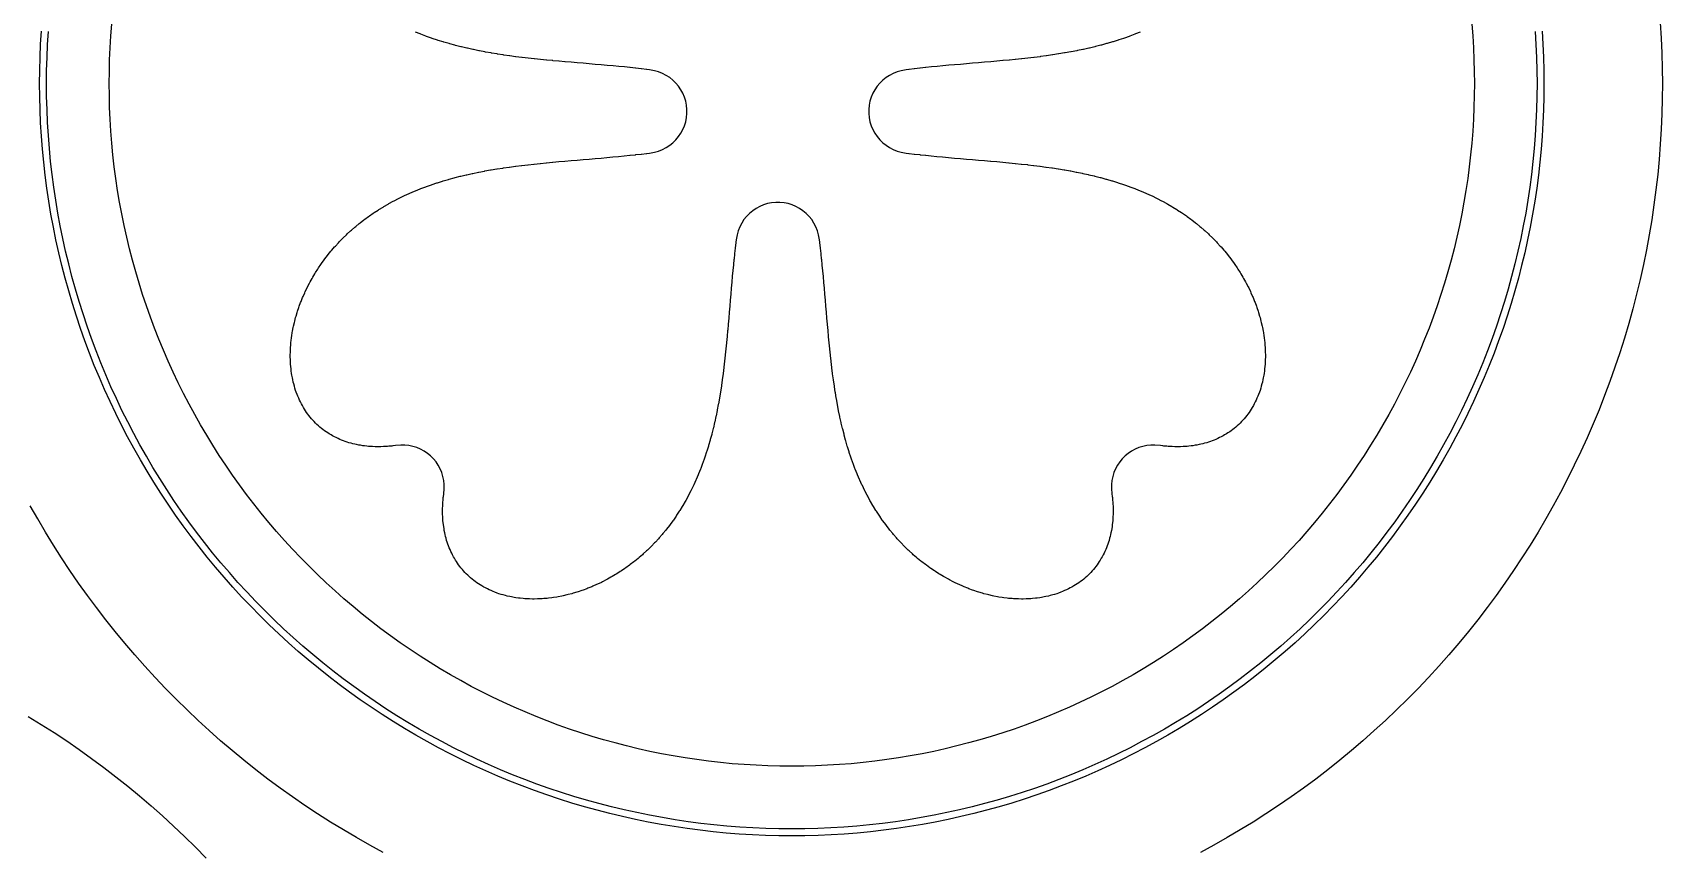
# Model space of a CAD drawing. Header units: metres. Extents: x 10 to 1210, y 10 to 2773.
# Drawn here: x 976 to 1210, y 1846.6 to 1964.3 of the extents above; entities that cross this region are included whole.
import ezdxf

# ---------------------------------------------------------------- set-up
doc = ezdxf.new("R2010")
doc.units = ezdxf.units.M
for name, color, linetype in [('ACIKLIK', 5, 'Continuous'), ('CAM_SABLON', 4, 'Continuous'), ('DIS_KENAR_V91_Z3', 1, 'Continuous'), ('LAMBA_T4_Z4', 3, 'Continuous')]:
    doc.layers.add(name, color=color, linetype=linetype)

msp = doc.modelspace()

# ---------------------------------------------------------------- linework, layer by layer
at = {"layer": 'ACIKLIK'}
msp.add_lwpolyline([(1182.63, 1965.54), (1182.76, 1963.84), (1182.86, 1962.13), (1182.94, 1960.42), (1182.98, 1958.71), (1183, 1957), (1183, 1957), (1182.98, 1955.29), (1182.94, 1953.58), (1182.86, 1951.87), (1182.76, 1950.16), (1182.63, 1948.46), (1182.46, 1946.76), (1182.27, 1945.06), (1182.05, 1943.36), (1181.79, 1941.67), (1181.51, 1939.98), (1181.2, 1938.3), (1180.86, 1936.62), (1180.49, 1934.96), (1180.09, 1933.29), (1179.66, 1931.64), (1179.2, 1929.99), (1178.72, 1928.35), (1178.2, 1926.72), (1177.66, 1925.09), (1177.09, 1923.48), (1176.49, 1921.88), (1175.86, 1920.29), (1175.21, 1918.71), (1174.53, 1917.14), (1173.82, 1915.58), (1173.08, 1914.04), (1172.32, 1912.51), (1171.53, 1910.99), (1170.71, 1909.49), (1169.87, 1908), (1169, 1906.53), (1168.11, 1905.07), (1167.19, 1903.63), (1166.24, 1902.2), (1165.28, 1900.79), (1164.28, 1899.4), (1163.27, 1898.02), (1162.22, 1896.67), (1161.16, 1895.33), (1160.07, 1894.01), (1158.96, 1892.71), (1157.83, 1891.43), (1156.67, 1890.16), (1155.49, 1888.92), (1154.3, 1887.7), (1153.08, 1886.51), (1151.84, 1885.33), (1150.57, 1884.17), (1149.29, 1883.04), (1147.99, 1881.93), (1146.67, 1880.84), (1145.33, 1879.78), (1143.98, 1878.73), (1142.6, 1877.72), (1141.21, 1876.72), (1139.8, 1875.76), (1138.37, 1874.81), (1136.93, 1873.89), (1135.47, 1873), (1134, 1872.13), (1132.51, 1871.29), (1131.01, 1870.47), (1129.49, 1869.68), (1127.96, 1868.92), (1126.42, 1868.18), (1124.86, 1867.47), (1123.29, 1866.79), (1121.71, 1866.14), (1120.12, 1865.51), (1118.52, 1864.91), (1116.91, 1864.34), (1115.28, 1863.8), (1113.65, 1863.28), (1112.01, 1862.8), (1110.36, 1862.34), (1108.71, 1861.91), (1107.04, 1861.51), (1105.38, 1861.14), (1103.7, 1860.8), (1102.02, 1860.49), (1100.33, 1860.21), (1098.64, 1859.95), (1096.94, 1859.73), (1095.24, 1859.54), (1093.54, 1859.37), (1091.84, 1859.24), (1090.13, 1859.14), (1088.42, 1859.06), (1086.71, 1859.02), (1085, 1859), (1083.29, 1859.02), (1081.58, 1859.06), (1079.87, 1859.14), (1078.16, 1859.24), (1076.46, 1859.37), (1074.76, 1859.54), (1073.06, 1859.73), (1071.36, 1859.95), (1069.67, 1860.21), (1067.98, 1860.49), (1066.3, 1860.8), (1064.62, 1861.14), (1062.96, 1861.51), (1061.29, 1861.91), (1059.64, 1862.34), (1057.99, 1862.8), (1056.35, 1863.28), (1054.72, 1863.8), (1053.09, 1864.34), (1051.48, 1864.91), (1049.88, 1865.51), (1048.29, 1866.14), (1046.71, 1866.79), (1045.14, 1867.47), (1043.58, 1868.18), (1042.04, 1868.92), (1040.51, 1869.68), (1038.99, 1870.47), (1037.49, 1871.29), (1036, 1872.13), (1034.53, 1873), (1033.07, 1873.89), (1031.63, 1874.81), (1030.2, 1875.76), (1028.79, 1876.72), (1027.4, 1877.72), (1026.02, 1878.73), (1024.67, 1879.78), (1023.33, 1880.84), (1022.01, 1881.93), (1020.71, 1883.04), (1019.43, 1884.17), (1018.16, 1885.33), (1016.92, 1886.51), (1015.7, 1887.7), (1014.51, 1888.92), (1013.33, 1890.16), (1012.17, 1891.43), (1011.04, 1892.71), (1009.93, 1894.01), (1008.84, 1895.33), (1007.78, 1896.67), (1006.73, 1898.02), (1005.72, 1899.4), (1004.72, 1900.79), (1003.76, 1902.2), (1002.81, 1903.63), (1001.89, 1905.07), (1001, 1906.53), (1000.13, 1908), (999.29, 1909.49), (998.47, 1910.99), (997.68, 1912.51), (996.92, 1914.04), (996.18, 1915.58), (995.47, 1917.14), (994.79, 1918.71), (994.14, 1920.29), (993.51, 1921.88), (992.91, 1923.48), (992.34, 1925.09), (991.8, 1926.72), (991.28, 1928.35), (990.8, 1929.99), (990.34, 1931.64), (989.91, 1933.29), (989.51, 1934.96), (989.14, 1936.62), (988.8, 1938.3), (988.49, 1939.98), (988.21, 1941.67), (987.95, 1943.36), (987.73, 1945.06), (987.54, 1946.76), (987.37, 1948.46), (987.24, 1950.16), (987.14, 1951.87), (987.06, 1953.58), (987.02, 1955.29), (987, 1957), (987.02, 1958.71), (987.06, 1960.42), (987.14, 1962.13), (987.24, 1963.84), (987.37, 1965.54)], dxfattribs=at)
at = {"layer": 'CAM_SABLON'}
msp.add_lwpolyline([(1191.74, 1964.46), (1191.85, 1962.6), (1191.93, 1960.73), (1191.98, 1958.87), (1192, 1957), (1192, 1957), (1191.98, 1955.13), (1191.93, 1953.27), (1191.85, 1951.4), (1191.74, 1949.54), (1191.59, 1947.67), (1191.41, 1945.82), (1191.2, 1943.96), (1190.96, 1942.11), (1190.68, 1940.26), (1190.37, 1938.42), (1190.03, 1936.58), (1189.66, 1934.75), (1189.26, 1932.93), (1188.82, 1931.11), (1188.35, 1929.31), (1187.85, 1927.51), (1187.32, 1925.72), (1186.76, 1923.94), (1186.17, 1922.16), (1185.55, 1920.4), (1184.89, 1918.65), (1184.21, 1916.92), (1183.49, 1915.19), (1182.75, 1913.48), (1181.97, 1911.78), (1181.17, 1910.09), (1180.34, 1908.42), (1179.47, 1906.77), (1178.58, 1905.13), (1177.66, 1903.5), (1176.72, 1901.89), (1175.74, 1900.3), (1174.74, 1898.72), (1173.71, 1897.17), (1172.65, 1895.63), (1171.56, 1894.11), (1170.45, 1892.61), (1169.32, 1891.12), (1168.15, 1889.66), (1166.97, 1888.22), (1165.75, 1886.8), (1164.52, 1885.4), (1163.25, 1884.03), (1161.97, 1882.67), (1160.66, 1881.34), (1159.33, 1880.03), (1157.97, 1878.75), (1156.6, 1877.48), (1155.2, 1876.25), (1153.78, 1875.03), (1152.34, 1873.85), (1150.88, 1872.68), (1149.39, 1871.55), (1147.89, 1870.44), (1146.37, 1869.35), (1144.83, 1868.29), (1143.28, 1867.26), (1141.7, 1866.26), (1140.11, 1865.28), (1138.5, 1864.34), (1136.87, 1863.42), (1135.23, 1862.53), (1133.58, 1861.66), (1131.91, 1860.83), (1130.22, 1860.03), (1128.52, 1859.25), (1126.81, 1858.51), (1125.08, 1857.79), (1123.35, 1857.11), (1121.6, 1856.45), (1119.84, 1855.83), (1118.06, 1855.24), (1116.28, 1854.68), (1114.49, 1854.15), (1112.69, 1853.65), (1110.89, 1853.18), (1109.07, 1852.74), (1107.25, 1852.34), (1105.42, 1851.97), (1103.58, 1851.63), (1101.74, 1851.32), (1099.89, 1851.04), (1098.04, 1850.8), (1096.18, 1850.59), (1094.33, 1850.41), (1092.46, 1850.26), (1090.6, 1850.15), (1088.73, 1850.07), (1086.87, 1850.02), (1085, 1850), (1083.13, 1850.02), (1081.27, 1850.07), (1079.4, 1850.15), (1077.54, 1850.26), (1075.67, 1850.41), (1073.82, 1850.59), (1071.96, 1850.8), (1070.11, 1851.04), (1068.26, 1851.32), (1066.42, 1851.63), (1064.58, 1851.97), (1062.75, 1852.34), (1060.93, 1852.74), (1059.11, 1853.18), (1057.31, 1853.65), (1055.51, 1854.15), (1053.72, 1854.68), (1051.94, 1855.24), (1050.16, 1855.83), (1048.4, 1856.45), (1046.65, 1857.11), (1044.92, 1857.79), (1043.19, 1858.51), (1041.48, 1859.25), (1039.78, 1860.03), (1038.09, 1860.83), (1036.42, 1861.66), (1034.77, 1862.53), (1033.13, 1863.42), (1031.5, 1864.34), (1029.89, 1865.28), (1028.3, 1866.26), (1026.72, 1867.26), (1025.17, 1868.29), (1023.63, 1869.35), (1022.11, 1870.44), (1020.61, 1871.55), (1019.12, 1872.68), (1017.66, 1873.85), (1016.22, 1875.03), (1014.8, 1876.25), (1013.4, 1877.48), (1012.03, 1878.75), (1010.67, 1880.03), (1009.34, 1881.34), (1008.03, 1882.67), (1006.75, 1884.03), (1005.48, 1885.4), (1004.25, 1886.8), (1003.03, 1888.22), (1001.85, 1889.66), (1000.68, 1891.12), (999.55, 1892.61), (998.44, 1894.11), (997.35, 1895.63), (996.29, 1897.17), (995.26, 1898.72), (994.26, 1900.3), (993.28, 1901.89), (992.34, 1903.5), (991.42, 1905.13), (990.53, 1906.77), (989.66, 1908.42), (988.83, 1910.09), (988.03, 1911.78), (987.25, 1913.48), (986.51, 1915.19), (985.79, 1916.92), (985.11, 1918.65), (984.45, 1920.4), (983.83, 1922.16), (983.24, 1923.94), (982.68, 1925.72), (982.15, 1927.51), (981.65, 1929.31), (981.18, 1931.11), (980.74, 1932.93), (980.34, 1934.75), (979.97, 1936.58), (979.63, 1938.42), (979.32, 1940.26), (979.04, 1942.11), (978.8, 1943.96), (978.59, 1945.82), (978.41, 1947.67), (978.26, 1949.54), (978.15, 1951.4), (978.07, 1953.27), (978.02, 1955.13), (978, 1957), (978.02, 1958.87), (978.07, 1960.73), (978.15, 1962.6), (978.26, 1964.46)], dxfattribs=at)
at = {"layer": 'DIS_KENAR_V91_Z3'}
for points in [[(1209.7, 1965.72), (1209.83, 1963.54), (1209.92, 1961.36), (1209.98, 1959.18), (1210, 1957), (1210, 1957), (1209.98, 1954.82), (1209.92, 1952.64), (1209.83, 1950.46), (1209.7, 1948.28), (1209.52, 1946.11), (1209.32, 1943.93), (1209.07, 1941.77), (1208.78, 1939.6), (1208.46, 1937.45), (1208.1, 1935.29), (1207.7, 1933.15), (1207.27, 1931.01), (1206.8, 1928.88), (1206.29, 1926.76), (1205.74, 1924.65), (1205.16, 1922.55), (1204.54, 1920.45), (1203.88, 1918.37), (1203.19, 1916.3), (1202.46, 1914.25), (1201.7, 1912.2), (1200.9, 1910.17), (1200.06, 1908.16), (1199.19, 1906.16), (1198.29, 1904.17), (1197.35, 1902.2), (1196.38, 1900.25), (1195.37, 1898.32), (1194.33, 1896.4), (1193.25, 1894.5), (1192.15, 1892.62), (1191.01, 1890.76), (1189.83, 1888.92), (1188.63, 1887.1), (1187.39, 1885.3), (1186.13, 1883.53), (1184.83, 1881.77), (1183.5, 1880.04), (1182.14, 1878.33), (1180.76, 1876.65), (1179.34, 1874.99), (1177.89, 1873.36), (1176.42, 1871.75), (1174.92, 1870.17), (1173.39, 1868.61), (1171.83, 1867.08), (1170.25, 1865.58), (1168.64, 1864.11), (1167.01, 1862.66), (1165.35, 1861.24), (1163.67, 1859.86), (1161.96, 1858.5), (1160.23, 1857.17), (1158.47, 1855.87), (1156.7, 1854.61), (1154.9, 1853.37), (1153.08, 1852.17), (1151.24, 1850.99), (1149.38, 1849.85), (1147.5, 1848.75), (1145.6, 1847.67), (1143.68, 1846.63)], [(1135.04, 1964.39), (1134.37, 1964.12), (1134.25, 1964.07), (1133.56, 1963.81), (1133.45, 1963.77), (1132.75, 1963.52), (1132.64, 1963.48), (1131.97, 1963.26), (1131.87, 1963.23), (1131.14, 1963), (1131.03, 1962.97), (1130.3, 1962.76), (1130.2, 1962.73), (1129.45, 1962.52), (1129.35, 1962.5), (1128.6, 1962.31), (1128.5, 1962.28), (1127.74, 1962.1), (1127.65, 1962.08), (1126.87, 1961.91), (1126.79, 1961.89), (1126, 1961.73), (1125.92, 1961.71), (1125.12, 1961.56), (1125.05, 1961.55), (1124.24, 1961.4), (1124.17, 1961.39), (1123.36, 1961.26), (1123.29, 1961.25), (1122.47, 1961.12), (1122.41, 1961.11), (1121.58, 1960.99), (1121.53, 1960.98), (1120.69, 1960.87), (1120.64, 1960.86), (1119.8, 1960.76), (1119.76, 1960.75), (1118.91, 1960.65), (1118.87, 1960.65), (1118.02, 1960.55), (1117.98, 1960.55), (1117.13, 1960.46), (1117.09, 1960.46), (1116.24, 1960.37), (1116.21, 1960.37), (1115.35, 1960.29), (1115.32, 1960.29), (1114.46, 1960.21), (1114.44, 1960.21), (1113.57, 1960.13), (1113.56, 1960.13), (1112.69, 1960.05), (1112.68, 1960.05), (1111.82, 1959.98), (1110.94, 1959.91), (1110.08, 1959.83), (1109.23, 1959.76), (1108.38, 1959.69), (1107.54, 1959.62), (1106.7, 1959.54), (1105.87, 1959.46), (1105.05, 1959.38), (1104.23, 1959.3), (1104.19, 1959.29), (1103.43, 1959.21), (1103.38, 1959.2), (1102.64, 1959.12), (1102.58, 1959.11), (1101.85, 1959.02), (1101.79, 1959.02), (1101.43, 1958.97), (1100.69, 1958.84), (1100.12, 1958.68), (1099.56, 1958.46), (1099.03, 1958.18), (1098.53, 1957.86), (1098.07, 1957.49), (1097.64, 1957.07), (1097.26, 1956.61), (1096.92, 1956.12), (1096.64, 1955.6), (1096.41, 1955.05), (1096.23, 1954.48), (1096.11, 1953.89), (1096.05, 1953.3), (1096.05, 1952.7), (1096.11, 1952.11), (1096.23, 1951.52), (1096.41, 1950.95), (1096.64, 1950.4), (1096.92, 1949.88), (1097.26, 1949.39), (1097.64, 1948.93), (1098.07, 1948.51), (1098.53, 1948.14), (1099.03, 1947.82), (1099.56, 1947.54), (1100.12, 1947.32), (1100.69, 1947.16), (1101.43, 1947.03), (1101.79, 1946.98), (1101.85, 1946.98), (1102.58, 1946.89), (1102.64, 1946.88), (1103.38, 1946.8), (1103.43, 1946.79), (1104.19, 1946.71), (1104.23, 1946.7), (1105, 1946.62), (1105.83, 1946.54), (1106.66, 1946.46), (1107.5, 1946.39), (1108.35, 1946.31), (1109.21, 1946.24), (1110.07, 1946.17), (1110.94, 1946.09), (1111.81, 1946.02), (1112.68, 1945.95), (1112.68, 1945.95), (1113.55, 1945.87), (1113.56, 1945.87), (1114.42, 1945.8), (1114.44, 1945.79), (1115.3, 1945.72), (1115.32, 1945.71), (1116.18, 1945.63), (1116.21, 1945.63), (1117.06, 1945.55), (1117.1, 1945.54), (1117.95, 1945.45), (1117.98, 1945.45), (1118.83, 1945.36), (1118.87, 1945.35), (1119.71, 1945.25), (1119.76, 1945.25), (1120.6, 1945.14), (1120.65, 1945.14), (1121.48, 1945.02), (1121.53, 1945.02), (1122.36, 1944.9), (1122.42, 1944.89), (1123.23, 1944.76), (1123.3, 1944.75), (1124.11, 1944.62), (1124.18, 1944.61), (1124.98, 1944.47), (1125.05, 1944.45), (1125.85, 1944.3), (1125.93, 1944.29), (1126.71, 1944.13), (1126.79, 1944.11), (1127.57, 1943.94), (1127.66, 1943.92), (1128.42, 1943.74), (1128.51, 1943.72), (1129.27, 1943.53), (1129.36, 1943.5), (1130.11, 1943.3), (1130.21, 1943.27), (1130.94, 1943.06), (1131.05, 1943.03), (1131.77, 1942.8), (1131.88, 1942.77), (1132.63, 1942.52), (1132.75, 1942.48), (1133.45, 1942.23), (1133.56, 1942.19), (1134.25, 1941.93), (1134.37, 1941.88), (1135.04, 1941.61), (1135.16, 1941.56), (1135.82, 1941.28), (1135.95, 1941.22), (1136.59, 1940.93), (1136.72, 1940.87), (1137.35, 1940.56), (1137.48, 1940.49), (1138.1, 1940.17), (1138.23, 1940.1), (1138.84, 1939.77), (1138.97, 1939.7), (1139.56, 1939.36), (1139.69, 1939.28), (1140.27, 1938.92), (1140.4, 1938.84), (1140.97, 1938.47), (1141.1, 1938.38), (1141.65, 1938), (1141.78, 1937.91), (1142.31, 1937.52), (1142.45, 1937.42), (1142.97, 1937.01), (1143.1, 1936.91), (1143.6, 1936.5), (1143.73, 1936.39), (1144.22, 1935.96), (1144.35, 1935.85), (1144.82, 1935.41), (1144.94, 1935.3), (1145.4, 1934.85), (1145.53, 1934.73), (1145.97, 1934.27), (1146.09, 1934.15), (1146.52, 1933.68), (1146.63, 1933.55), (1147.04, 1933.07), (1147.16, 1932.94), (1147.55, 1932.46), (1147.66, 1932.32), (1148.04, 1931.82), (1148.14, 1931.68), (1148.51, 1931.18), (1148.61, 1931.04), (1148.95, 1930.53), (1149.05, 1930.38), (1149.38, 1929.87), (1149.47, 1929.71), (1149.78, 1929.2), (1149.87, 1929.04), (1150.16, 1928.52), (1150.25, 1928.36), (1150.52, 1927.83), (1150.6, 1927.66), (1150.85, 1927.13), (1150.93, 1926.97), (1151.17, 1926.44), (1151.24, 1926.27), (1151.45, 1925.73), (1151.52, 1925.56), (1151.72, 1925.03), (1151.78, 1924.85), (1151.96, 1924.32), (1152.02, 1924.13), (1152.17, 1923.61), (1152.23, 1923.42), (1152.36, 1922.9), (1152.41, 1922.71), (1152.53, 1922.19), (1152.57, 1921.99), (1152.67, 1921.48), (1152.71, 1921.28), (1152.79, 1920.78), (1152.82, 1920.57), (1152.88, 1920.08), (1152.9, 1919.87), (1152.94, 1919.38), (1152.96, 1919.17), (1152.98, 1918.69), (1152.99, 1918.47), (1153, 1918.01), (1153, 1917.79), (1152.99, 1917.34), (1152.98, 1917.11), (1152.95, 1916.68), (1152.93, 1916.44), (1152.89, 1916.02), (1152.86, 1915.78), (1152.81, 1915.38), (1152.77, 1915.14), (1152.7, 1914.75), (1152.65, 1914.51), (1152.57, 1914.14), (1152.5, 1913.89), (1152.41, 1913.54), (1152.33, 1913.28), (1152.23, 1912.95), (1152.14, 1912.69), (1152.02, 1912.38), (1151.92, 1912.12), (1151.79, 1911.83), (1151.67, 1911.57), (1151.54, 1911.29), (1151.41, 1911.03), (1151.27, 1910.77), (1151.12, 1910.52), (1150.97, 1910.27), (1150.81, 1910.02), (1150.65, 1909.79), (1150.48, 1909.55), (1150.32, 1909.33), (1150.13, 1909.09), (1149.96, 1908.89), (1149.75, 1908.66), (1149.58, 1908.47), (1149.36, 1908.25), (1149.18, 1908.08), (1148.95, 1907.87), (1148.76, 1907.7), (1148.52, 1907.5), (1148.33, 1907.35), (1148.08, 1907.16), (1147.87, 1907.02), (1147.62, 1906.85), (1147.4, 1906.71), (1147.15, 1906.56), (1146.92, 1906.43), (1146.66, 1906.29), (1146.42, 1906.17), (1146.15, 1906.04), (1145.9, 1905.93), (1145.64, 1905.82), (1145.37, 1905.72), (1145.11, 1905.63), (1144.83, 1905.53), (1144.58, 1905.45), (1144.28, 1905.37), (1144.03, 1905.3), (1143.72, 1905.23), (1143.48, 1905.17), (1143.16, 1905.11), (1142.91, 1905.07), (1142.58, 1905.02), (1142.34, 1904.99), (1142, 1904.95), (1141.77, 1904.92), (1141.41, 1904.9), (1141.19, 1904.89), (1140.82, 1904.87), (1140.61, 1904.87), (1140.22, 1904.86), (1140.02, 1904.87), (1139.63, 1904.88), (1139.43, 1904.89), (1139.03, 1904.91), (1138.85, 1904.93), (1138.44, 1904.97), (1138.26, 1904.99), (1137.94, 1905.03), (1137.13, 1905.1), (1136.55, 1905.1), (1135.97, 1905.04), (1135.4, 1904.92), (1134.85, 1904.75), (1134.31, 1904.52), (1133.79, 1904.25), (1133.31, 1903.92), (1132.86, 1903.55), (1132.45, 1903.14), (1132.08, 1902.69), (1131.75, 1902.21), (1131.48, 1901.69), (1131.25, 1901.15), (1131.08, 1900.6), (1130.96, 1900.03), (1130.9, 1899.45), (1130.9, 1898.86), (1130.97, 1898.11), (1131.01, 1897.74), (1131.03, 1897.56), (1131.07, 1897.15), (1131.09, 1896.97), (1131.11, 1896.57), (1131.12, 1896.37), (1131.13, 1895.98), (1131.14, 1895.78), (1131.13, 1895.39), (1131.13, 1895.18), (1131.11, 1894.81), (1131.1, 1894.59), (1131.08, 1894.23), (1131.05, 1894), (1131.01, 1893.66), (1130.98, 1893.42), (1130.93, 1893.09), (1130.89, 1892.84), (1130.83, 1892.52), (1130.77, 1892.28), (1130.7, 1891.97), (1130.63, 1891.72), (1130.55, 1891.42), (1130.47, 1891.17), (1130.37, 1890.89), (1130.28, 1890.63), (1130.18, 1890.36), (1130.07, 1890.1), (1129.96, 1889.85), (1129.83, 1889.58), (1129.71, 1889.34), (1129.57, 1889.08), (1129.44, 1888.85), (1129.29, 1888.6), (1129.15, 1888.38), (1128.98, 1888.13), (1128.84, 1887.92), (1128.65, 1887.67), (1128.5, 1887.48), (1128.3, 1887.24), (1128.13, 1887.05), (1127.92, 1886.82), (1127.75, 1886.64), (1127.53, 1886.42), (1127.34, 1886.25), (1127.11, 1886.04), (1126.91, 1885.87), (1126.67, 1885.68), (1126.45, 1885.52), (1126.21, 1885.35), (1125.98, 1885.19), (1125.73, 1885.03), (1125.48, 1884.88), (1125.23, 1884.73), (1124.97, 1884.59), (1124.71, 1884.46), (1124.43, 1884.33), (1124.17, 1884.21), (1123.88, 1884.08), (1123.62, 1883.98), (1123.31, 1883.86), (1123.05, 1883.77), (1122.72, 1883.67), (1122.46, 1883.59), (1122.11, 1883.5), (1121.86, 1883.43), (1121.49, 1883.35), (1121.25, 1883.3), (1120.86, 1883.23), (1120.62, 1883.19), (1120.22, 1883.14), (1119.98, 1883.11), (1119.56, 1883.07), (1119.32, 1883.05), (1118.89, 1883.02), (1118.66, 1883.01), (1118.21, 1883), (1117.99, 1883), (1117.53, 1883.01), (1117.31, 1883.02), (1116.83, 1883.04), (1116.62, 1883.06), (1116.13, 1883.1), (1115.92, 1883.12), (1115.43, 1883.18), (1115.22, 1883.21), (1114.72, 1883.29), (1114.52, 1883.33), (1114.01, 1883.43), (1113.81, 1883.47), (1113.29, 1883.59), (1113.1, 1883.64), (1112.58, 1883.77), (1112.39, 1883.83), (1111.87, 1883.98), (1111.68, 1884.04), (1111.15, 1884.22), (1110.97, 1884.28), (1110.44, 1884.48), (1110.27, 1884.55), (1109.73, 1884.76), (1109.56, 1884.83), (1109.03, 1885.07), (1108.87, 1885.15), (1108.34, 1885.4), (1108.17, 1885.48), (1107.64, 1885.75), (1107.48, 1885.84), (1106.96, 1886.13), (1106.8, 1886.22), (1106.29, 1886.53), (1106.13, 1886.62), (1105.62, 1886.95), (1105.47, 1887.05), (1104.96, 1887.39), (1104.82, 1887.49), (1104.32, 1887.86), (1104.18, 1887.96), (1103.68, 1888.34), (1103.54, 1888.45), (1103.06, 1888.84), (1102.93, 1888.96), (1102.45, 1889.37), (1102.32, 1889.48), (1101.85, 1889.91), (1101.73, 1890.03), (1101.27, 1890.47), (1101.15, 1890.6), (1100.7, 1891.06), (1100.59, 1891.18), (1100.15, 1891.65), (1100.04, 1891.78), (1099.61, 1892.27), (1099.5, 1892.4), (1099.09, 1892.9), (1098.99, 1893.03), (1098.58, 1893.55), (1098.48, 1893.69), (1098.09, 1894.22), (1098, 1894.35), (1097.62, 1894.9), (1097.53, 1895.03), (1097.16, 1895.6), (1097.08, 1895.73), (1096.72, 1896.31), (1096.64, 1896.44), (1096.3, 1897.03), (1096.23, 1897.16), (1095.9, 1897.77), (1095.83, 1897.9), (1095.51, 1898.52), (1095.44, 1898.65), (1095.13, 1899.28), (1095.07, 1899.41), (1094.78, 1900.05), (1094.72, 1900.18), (1094.44, 1900.84), (1094.39, 1900.96), (1094.12, 1901.63), (1094.07, 1901.75), (1093.81, 1902.44), (1093.77, 1902.55), (1093.52, 1903.25), (1093.48, 1903.36), (1093.26, 1904.03), (1093.23, 1904.13), (1093, 1904.86), (1092.97, 1904.97), (1092.76, 1905.7), (1092.73, 1905.8), (1092.52, 1906.55), (1092.5, 1906.65), (1092.31, 1907.4), (1092.28, 1907.5), (1092.1, 1908.26), (1092.08, 1908.35), (1091.91, 1909.13), (1091.89, 1909.21), (1091.73, 1910), (1091.71, 1910.08), (1091.56, 1910.88), (1091.55, 1910.95), (1091.4, 1911.76), (1091.39, 1911.83), (1091.26, 1912.64), (1091.25, 1912.71), (1091.12, 1913.53), (1091.11, 1913.59), (1090.99, 1914.42), (1090.98, 1914.47), (1090.87, 1915.31), (1090.86, 1915.36), (1090.76, 1916.2), (1090.75, 1916.24), (1090.65, 1917.09), (1090.65, 1917.13), (1090.55, 1917.98), (1090.55, 1918.02), (1090.46, 1918.87), (1090.46, 1918.91), (1090.37, 1919.76), (1090.37, 1919.79), (1090.29, 1920.65), (1090.29, 1920.68), (1090.21, 1921.54), (1090.21, 1921.56), (1090.13, 1922.43), (1090.13, 1922.44), (1090.05, 1923.31), (1090.05, 1923.32), (1089.98, 1924.18), (1089.91, 1925.06), (1089.83, 1925.92), (1089.76, 1926.77), (1089.69, 1927.62), (1089.62, 1928.46), (1089.54, 1929.3), (1089.46, 1930.13), (1089.38, 1930.95), (1089.3, 1931.77), (1089.29, 1931.81), (1089.21, 1932.57), (1089.2, 1932.62), (1089.12, 1933.36), (1089.11, 1933.42), (1089.02, 1934.15), (1089.02, 1934.21), (1088.97, 1934.57), (1088.84, 1935.31), (1088.68, 1935.88), (1088.46, 1936.44), (1088.18, 1936.97), (1087.86, 1937.47), (1087.49, 1937.93), (1087.07, 1938.36), (1086.61, 1938.74), (1086.12, 1939.08), (1085.6, 1939.36), (1085.05, 1939.59), (1084.48, 1939.77), (1083.89, 1939.89), (1083.3, 1939.95), (1082.7, 1939.95), (1082.11, 1939.89), (1081.52, 1939.77), (1080.95, 1939.59), (1080.4, 1939.36), (1079.88, 1939.08), (1079.39, 1938.74), (1078.93, 1938.36), (1078.51, 1937.93), (1078.14, 1937.47), (1077.82, 1936.97), (1077.54, 1936.44), (1077.32, 1935.88), (1077.16, 1935.31), (1077.03, 1934.57), (1076.98, 1934.21), (1076.98, 1934.15), (1076.89, 1933.42), (1076.88, 1933.36), (1076.8, 1932.62), (1076.79, 1932.57), (1076.71, 1931.81), (1076.7, 1931.77), (1076.62, 1931), (1076.54, 1930.17), (1076.46, 1929.34), (1076.39, 1928.5), (1076.31, 1927.65), (1076.24, 1926.79), (1076.17, 1925.93), (1076.09, 1925.06), (1076.02, 1924.19), (1075.95, 1923.32), (1075.95, 1923.32), (1075.87, 1922.45), (1075.87, 1922.44), (1075.8, 1921.58), (1075.79, 1921.56), (1075.72, 1920.7), (1075.71, 1920.68), (1075.63, 1919.82), (1075.63, 1919.79), (1075.55, 1918.94), (1075.54, 1918.9), (1075.45, 1918.05), (1075.45, 1918.02), (1075.36, 1917.17), (1075.35, 1917.13), (1075.25, 1916.29), (1075.25, 1916.24), (1075.14, 1915.4), (1075.14, 1915.35), (1075.02, 1914.52), (1075.02, 1914.47), (1074.9, 1913.64), (1074.89, 1913.58), (1074.76, 1912.77), (1074.75, 1912.7), (1074.62, 1911.89), (1074.61, 1911.82), (1074.47, 1911.02), (1074.45, 1910.95), (1074.3, 1910.15), (1074.29, 1910.07), (1074.13, 1909.29), (1074.11, 1909.21), (1073.94, 1908.43), (1073.92, 1908.34), (1073.74, 1907.58), (1073.72, 1907.49), (1073.53, 1906.73), (1073.5, 1906.64), (1073.3, 1905.89), (1073.27, 1905.79), (1073.06, 1905.06), (1073.03, 1904.95), (1072.8, 1904.23), (1072.77, 1904.12), (1072.52, 1903.37), (1072.48, 1903.25), (1072.23, 1902.55), (1072.19, 1902.44), (1071.93, 1901.75), (1071.88, 1901.63), (1071.61, 1900.96), (1071.56, 1900.84), (1071.28, 1900.18), (1071.22, 1900.05), (1070.93, 1899.41), (1070.87, 1899.28), (1070.56, 1898.65), (1070.49, 1898.52), (1070.17, 1897.9), (1070.1, 1897.77), (1069.77, 1897.16), (1069.7, 1897.03), (1069.36, 1896.44), (1069.28, 1896.31), (1068.92, 1895.73), (1068.84, 1895.6), (1068.47, 1895.03), (1068.38, 1894.9), (1068, 1894.35), (1067.91, 1894.22), (1067.52, 1893.69), (1067.42, 1893.55), (1067.01, 1893.03), (1066.91, 1892.9), (1066.5, 1892.4), (1066.39, 1892.27), (1065.96, 1891.78), (1065.85, 1891.65), (1065.41, 1891.18), (1065.3, 1891.06), (1064.85, 1890.6), (1064.73, 1890.47), (1064.27, 1890.03), (1064.15, 1889.91), (1063.68, 1889.48), (1063.55, 1889.37), (1063.07, 1888.96), (1062.94, 1888.84), (1062.46, 1888.45), (1062.32, 1888.34), (1061.82, 1887.96), (1061.68, 1887.86), (1061.18, 1887.49), (1061.04, 1887.39), (1060.53, 1887.05), (1060.38, 1886.95), (1059.87, 1886.62), (1059.71, 1886.53), (1059.2, 1886.22), (1059.04, 1886.13), (1058.52, 1885.84), (1058.36, 1885.75), (1057.83, 1885.48), (1057.66, 1885.4), (1057.13, 1885.15), (1056.97, 1885.07), (1056.44, 1884.83), (1056.27, 1884.76), (1055.73, 1884.55), (1055.56, 1884.48), (1055.03, 1884.28), (1054.85, 1884.22), (1054.32, 1884.04), (1054.13, 1883.98), (1053.61, 1883.83), (1053.42, 1883.77), (1052.9, 1883.64), (1052.71, 1883.59), (1052.19, 1883.47), (1051.99, 1883.43), (1051.48, 1883.33), (1051.28, 1883.29), (1050.78, 1883.21), (1050.57, 1883.18), (1050.08, 1883.12), (1049.87, 1883.1), (1049.38, 1883.06), (1049.17, 1883.04), (1048.69, 1883.02), (1048.47, 1883.01), (1048.01, 1883), (1047.79, 1883), (1047.34, 1883.01), (1047.11, 1883.02), (1046.68, 1883.05), (1046.44, 1883.07), (1046.02, 1883.11), (1045.78, 1883.14), (1045.38, 1883.19), (1045.14, 1883.23), (1044.75, 1883.3), (1044.51, 1883.35), (1044.14, 1883.43), (1043.89, 1883.5), (1043.54, 1883.59), (1043.28, 1883.67), (1042.95, 1883.77), (1042.69, 1883.86), (1042.38, 1883.98), (1042.12, 1884.08), (1041.83, 1884.21), (1041.57, 1884.33), (1041.29, 1884.46), (1041.03, 1884.59), (1040.77, 1884.73), (1040.52, 1884.88), (1040.27, 1885.03), (1040.02, 1885.19), (1039.79, 1885.35), (1039.55, 1885.52), (1039.33, 1885.68), (1039.09, 1885.87), (1038.89, 1886.04), (1038.66, 1886.25), (1038.47, 1886.42), (1038.25, 1886.64), (1038.08, 1886.82), (1037.87, 1887.05), (1037.7, 1887.24), (1037.5, 1887.48), (1037.35, 1887.67), (1037.16, 1887.92), (1037.02, 1888.13), (1036.85, 1888.38), (1036.71, 1888.6), (1036.56, 1888.85), (1036.43, 1889.08), (1036.29, 1889.34), (1036.17, 1889.58), (1036.04, 1889.85), (1035.93, 1890.1), (1035.82, 1890.36), (1035.72, 1890.63), (1035.63, 1890.89), (1035.53, 1891.17), (1035.45, 1891.42), (1035.37, 1891.72), (1035.3, 1891.97), (1035.23, 1892.28), (1035.17, 1892.52), (1035.11, 1892.84), (1035.07, 1893.09), (1035.02, 1893.42), (1034.99, 1893.66), (1034.95, 1894), (1034.92, 1894.23), (1034.9, 1894.59), (1034.89, 1894.81), (1034.87, 1895.18), (1034.87, 1895.39), (1034.86, 1895.78), (1034.87, 1895.98), (1034.88, 1896.37), (1034.89, 1896.57), (1034.91, 1896.97), (1034.93, 1897.15), (1034.97, 1897.56), (1034.99, 1897.74), (1035.03, 1898.06), (1035.1, 1898.87), (1035.1, 1899.45), (1035.04, 1900.03), (1034.92, 1900.6), (1034.75, 1901.15), (1034.52, 1901.69), (1034.25, 1902.21), (1033.92, 1902.69), (1033.55, 1903.14), (1033.14, 1903.55), (1032.69, 1903.92), (1032.21, 1904.25), (1031.69, 1904.52), (1031.15, 1904.75), (1030.6, 1904.92), (1030.03, 1905.04), (1029.45, 1905.1), (1028.86, 1905.1), (1028.11, 1905.03), (1028.11, 1905.03), (1027.74, 1904.99), (1027.56, 1904.97), (1027.15, 1904.93), (1026.97, 1904.91), (1026.57, 1904.89), (1026.37, 1904.88), (1025.98, 1904.87), (1025.78, 1904.86), (1025.39, 1904.87), (1025.18, 1904.87), (1024.81, 1904.89), (1024.59, 1904.9), (1024.23, 1904.92), (1024, 1904.95), (1023.66, 1904.99), (1023.42, 1905.02), (1023.09, 1905.07), (1022.84, 1905.11), (1022.52, 1905.17), (1022.28, 1905.23), (1021.97, 1905.3), (1021.72, 1905.37), (1021.42, 1905.45), (1021.17, 1905.53), (1020.89, 1905.63), (1020.63, 1905.72), (1020.36, 1905.82), (1020.1, 1905.93), (1019.85, 1906.04), (1019.58, 1906.17), (1019.34, 1906.29), (1019.08, 1906.43), (1018.85, 1906.56), (1018.6, 1906.71), (1018.38, 1906.85), (1018.13, 1907.02), (1017.92, 1907.16), (1017.67, 1907.35), (1017.48, 1907.5), (1017.24, 1907.7), (1017.05, 1907.87), (1016.82, 1908.08), (1016.64, 1908.25), (1016.42, 1908.47), (1016.25, 1908.66), (1016.04, 1908.89), (1015.87, 1909.09), (1015.68, 1909.33), (1015.52, 1909.55), (1015.35, 1909.79), (1015.19, 1910.02), (1015.03, 1910.27), (1014.88, 1910.52), (1014.73, 1910.77), (1014.59, 1911.03), (1014.46, 1911.29), (1014.33, 1911.57), (1014.21, 1911.83), (1014.08, 1912.12), (1013.98, 1912.38), (1013.86, 1912.69), (1013.77, 1912.95), (1013.67, 1913.28), (1013.59, 1913.54), (1013.5, 1913.89), (1013.43, 1914.14), (1013.35, 1914.51), (1013.3, 1914.75), (1013.23, 1915.14), (1013.19, 1915.38), (1013.14, 1915.78), (1013.11, 1916.02), (1013.07, 1916.44), (1013.05, 1916.68), (1013.02, 1917.11), (1013.01, 1917.34), (1013, 1917.79), (1013, 1918.01), (1013.01, 1918.47), (1013.02, 1918.69), (1013.04, 1919.17), (1013.06, 1919.38), (1013.1, 1919.87), (1013.12, 1920.08), (1013.18, 1920.57), (1013.21, 1920.78), (1013.29, 1921.28), (1013.33, 1921.48), (1013.43, 1921.99), (1013.47, 1922.19), (1013.59, 1922.71), (1013.64, 1922.9), (1013.77, 1923.42), (1013.83, 1923.61), (1013.98, 1924.13), (1014.04, 1924.32), (1014.22, 1924.85), (1014.28, 1925.03), (1014.48, 1925.56), (1014.55, 1925.73), (1014.76, 1926.27), (1014.83, 1926.44), (1015.07, 1926.97), (1015.15, 1927.13), (1015.4, 1927.66), (1015.48, 1927.83), (1015.75, 1928.36), (1015.84, 1928.52), (1016.13, 1929.04), (1016.22, 1929.2), (1016.53, 1929.71), (1016.62, 1929.87), (1016.95, 1930.38), (1017.05, 1930.53), (1017.39, 1931.04), (1017.49, 1931.18), (1017.86, 1931.68), (1017.96, 1931.82), (1018.34, 1932.32), (1018.45, 1932.46), (1018.84, 1932.94), (1018.96, 1933.07), (1019.37, 1933.55), (1019.48, 1933.68), (1019.91, 1934.15), (1020.03, 1934.27), (1020.47, 1934.73), (1020.6, 1934.85), (1021.06, 1935.3), (1021.18, 1935.41), (1021.65, 1935.85), (1021.78, 1935.96), (1022.27, 1936.39), (1022.4, 1936.5), (1022.9, 1936.91), (1023.03, 1937.01), (1023.55, 1937.42), (1023.69, 1937.52), (1024.22, 1937.91), (1024.35, 1938), (1024.9, 1938.38), (1025.03, 1938.47), (1025.6, 1938.84), (1025.73, 1938.92), (1026.31, 1939.28), (1026.44, 1939.36), (1027.03, 1939.7), (1027.16, 1939.77), (1027.77, 1940.1), (1027.9, 1940.17), (1028.52, 1940.49), (1028.65, 1940.56), (1029.28, 1940.87), (1029.41, 1940.93), (1030.05, 1941.22), (1030.18, 1941.28), (1030.84, 1941.56), (1030.96, 1941.61), (1031.63, 1941.88), (1031.75, 1941.93), (1032.44, 1942.19), (1032.55, 1942.23), (1033.25, 1942.48), (1033.36, 1942.52), (1034.03, 1942.74), (1034.13, 1942.77), (1034.86, 1943), (1034.97, 1943.03), (1035.7, 1943.24), (1035.8, 1943.27), (1036.55, 1943.48), (1036.65, 1943.5), (1037.4, 1943.69), (1037.5, 1943.72), (1038.26, 1943.9), (1038.35, 1943.92), (1039.13, 1944.09), (1039.21, 1944.11), (1040, 1944.27), (1040.08, 1944.29), (1040.88, 1944.44), (1040.95, 1944.45), (1041.76, 1944.6), (1041.83, 1944.61), (1042.64, 1944.74), (1042.71, 1944.75), (1043.53, 1944.88), (1043.59, 1944.89), (1044.42, 1945.01), (1044.47, 1945.02), (1045.31, 1945.13), (1045.36, 1945.14), (1046.2, 1945.24), (1046.24, 1945.25), (1047.09, 1945.35), (1047.13, 1945.35), (1047.98, 1945.45), (1048.02, 1945.45), (1048.87, 1945.54), (1048.91, 1945.54), (1049.76, 1945.63), (1049.79, 1945.63), (1050.65, 1945.71), (1050.68, 1945.71), (1051.54, 1945.79), (1051.56, 1945.79), (1052.43, 1945.87), (1052.44, 1945.87), (1053.31, 1945.95), (1053.32, 1945.95), (1054.18, 1946.02), (1055.06, 1946.09), (1055.92, 1946.17), (1056.77, 1946.24), (1057.62, 1946.31), (1058.46, 1946.38), (1059.3, 1946.46), (1060.13, 1946.54), (1060.95, 1946.62), (1061.77, 1946.7), (1061.81, 1946.71), (1062.57, 1946.79), (1062.62, 1946.8), (1063.36, 1946.88), (1063.42, 1946.89), (1064.15, 1946.98), (1064.21, 1946.98), (1064.57, 1947.03), (1065.31, 1947.16), (1065.88, 1947.32), (1066.44, 1947.54), (1066.97, 1947.82), (1067.47, 1948.14), (1067.93, 1948.51), (1068.36, 1948.93), (1068.74, 1949.39), (1069.08, 1949.88), (1069.36, 1950.4), (1069.59, 1950.95), (1069.77, 1951.52), (1069.89, 1952.11), (1069.95, 1952.7), (1069.95, 1953.3), (1069.89, 1953.89), (1069.77, 1954.48), (1069.59, 1955.05), (1069.36, 1955.6), (1069.08, 1956.12), (1068.74, 1956.61), (1068.36, 1957.07), (1067.93, 1957.49), (1067.47, 1957.86), (1066.97, 1958.18), (1066.44, 1958.46), (1065.88, 1958.68), (1065.31, 1958.84), (1064.57, 1958.97), (1064.21, 1959.02), (1064.15, 1959.02), (1063.42, 1959.11), (1063.36, 1959.12), (1062.62, 1959.2), (1062.57, 1959.21), (1061.81, 1959.29), (1061.77, 1959.3), (1061, 1959.38), (1060.17, 1959.46), (1059.34, 1959.54), (1058.5, 1959.61), (1057.65, 1959.69), (1056.79, 1959.76), (1055.93, 1959.83), (1055.06, 1959.91), (1054.19, 1959.98), (1053.32, 1960.05), (1053.32, 1960.05), (1052.45, 1960.13), (1052.44, 1960.13), (1051.58, 1960.2), (1051.56, 1960.21), (1050.7, 1960.28), (1050.68, 1960.29), (1049.82, 1960.37), (1049.79, 1960.37), (1048.94, 1960.45), (1048.9, 1960.46), (1048.05, 1960.55), (1048.02, 1960.55), (1047.17, 1960.64), (1047.13, 1960.65), (1046.29, 1960.75), (1046.24, 1960.75), (1045.4, 1960.86), (1045.35, 1960.86), (1044.52, 1960.98), (1044.47, 1960.98), (1043.64, 1961.1), (1043.58, 1961.11), (1042.77, 1961.24), (1042.7, 1961.25), (1041.89, 1961.38), (1041.82, 1961.39), (1041.02, 1961.53), (1040.95, 1961.55), (1040.15, 1961.7), (1040.07, 1961.71), (1039.29, 1961.87), (1039.21, 1961.89), (1038.43, 1962.06), (1038.34, 1962.08), (1037.58, 1962.26), (1037.49, 1962.28), (1036.73, 1962.47), (1036.64, 1962.5), (1035.89, 1962.7), (1035.79, 1962.73), (1035.06, 1962.94), (1034.95, 1962.97), (1034.23, 1963.2), (1034.12, 1963.23), (1033.37, 1963.48), (1033.25, 1963.52), (1032.55, 1963.77), (1032.44, 1963.81), (1031.75, 1964.07), (1031.63, 1964.12), (1030.96, 1964.39)], [(1026.32, 1846.63), (1024.4, 1847.67), (1022.5, 1848.75), (1020.62, 1849.85), (1018.76, 1850.99), (1016.92, 1852.17), (1015.1, 1853.37), (1013.3, 1854.61), (1011.53, 1855.87), (1009.77, 1857.17), (1008.04, 1858.5), (1006.33, 1859.86), (1004.65, 1861.24), (1002.99, 1862.66), (1001.36, 1864.11), (999.75, 1865.58), (998.17, 1867.08), (996.61, 1868.61), (995.08, 1870.17), (993.58, 1871.75), (992.11, 1873.36), (990.66, 1874.99), (989.24, 1876.65), (987.86, 1878.33), (986.5, 1880.04), (985.17, 1881.77), (983.87, 1883.53), (982.61, 1885.3), (981.37, 1887.1), (980.17, 1888.92), (978.99, 1890.76), (977.85, 1892.62), (976.75, 1894.5), (975.67, 1896.4)], [(975.38, 1866.15), (977.24, 1865.01), (979.08, 1863.83), (980.9, 1862.63), (982.7, 1861.39), (984.47, 1860.13), (986.23, 1858.83), (987.96, 1857.5), (989.67, 1856.14), (991.35, 1854.76), (993.01, 1853.34), (994.64, 1851.89), (996.25, 1850.42), (997.83, 1848.92), (999.39, 1847.39), (1000.92, 1845.83)]]:
    msp.add_lwpolyline(points, dxfattribs=at)
at = {"layer": 'LAMBA_T4_Z4'}
msp.add_lwpolyline([(1192.74, 1964.53), (1192.85, 1962.65), (1192.93, 1960.77), (1192.98, 1958.88), (1193, 1957), (1193, 1957), (1192.98, 1955.12), (1192.93, 1953.23), (1192.85, 1951.35), (1192.74, 1949.47), (1192.59, 1947.59), (1192.41, 1945.71), (1192.19, 1943.84), (1191.95, 1941.97), (1191.67, 1940.11), (1191.36, 1938.25), (1191.02, 1936.39), (1190.64, 1934.55), (1190.23, 1932.71), (1189.79, 1930.87), (1189.32, 1929.05), (1188.82, 1927.23), (1188.28, 1925.42), (1187.71, 1923.63), (1187.12, 1921.84), (1186.49, 1920.06), (1185.83, 1918.3), (1185.14, 1916.54), (1184.41, 1914.8), (1183.66, 1913.07), (1182.88, 1911.36), (1182.07, 1909.66), (1181.23, 1907.97), (1180.36, 1906.3), (1179.46, 1904.64), (1178.53, 1903), (1177.57, 1901.38), (1176.59, 1899.77), (1175.58, 1898.18), (1174.54, 1896.61), (1173.47, 1895.05), (1172.37, 1893.52), (1171.25, 1892), (1170.1, 1890.51), (1168.93, 1889.03), (1167.73, 1887.58), (1166.51, 1886.15), (1165.26, 1884.73), (1163.99, 1883.34), (1162.69, 1881.98), (1161.37, 1880.63), (1160.02, 1879.31), (1158.66, 1878.01), (1157.27, 1876.74), (1155.85, 1875.49), (1154.42, 1874.27), (1152.97, 1873.07), (1151.49, 1871.9), (1150, 1870.75), (1148.48, 1869.63), (1146.95, 1868.53), (1145.39, 1867.46), (1143.82, 1866.42), (1142.23, 1865.41), (1140.62, 1864.43), (1139, 1863.47), (1137.36, 1862.54), (1135.7, 1861.64), (1134.03, 1860.77), (1132.34, 1859.93), (1130.64, 1859.12), (1128.93, 1858.34), (1127.2, 1857.59), (1125.46, 1856.86), (1123.7, 1856.17), (1121.94, 1855.51), (1120.16, 1854.88), (1118.37, 1854.29), (1116.58, 1853.72), (1114.77, 1853.18), (1112.95, 1852.68), (1111.13, 1852.21), (1109.29, 1851.77), (1107.45, 1851.36), (1105.61, 1850.98), (1103.75, 1850.64), (1101.89, 1850.33), (1100.03, 1850.05), (1098.16, 1849.81), (1096.29, 1849.59), (1094.41, 1849.41), (1092.53, 1849.26), (1090.65, 1849.15), (1088.77, 1849.07), (1086.88, 1849.02), (1085, 1849), (1083.12, 1849.02), (1081.23, 1849.07), (1079.35, 1849.15), (1077.47, 1849.26), (1075.59, 1849.41), (1073.71, 1849.59), (1071.84, 1849.81), (1069.97, 1850.05), (1068.11, 1850.33), (1066.25, 1850.64), (1064.39, 1850.98), (1062.55, 1851.36), (1060.71, 1851.77), (1058.87, 1852.21), (1057.05, 1852.68), (1055.23, 1853.18), (1053.42, 1853.72), (1051.63, 1854.29), (1049.84, 1854.88), (1048.06, 1855.51), (1046.3, 1856.17), (1044.54, 1856.86), (1042.8, 1857.59), (1041.07, 1858.34), (1039.36, 1859.12), (1037.66, 1859.93), (1035.97, 1860.77), (1034.3, 1861.64), (1032.64, 1862.54), (1031, 1863.47), (1029.38, 1864.43), (1027.77, 1865.41), (1026.18, 1866.42), (1024.61, 1867.46), (1023.05, 1868.53), (1021.52, 1869.63), (1020, 1870.75), (1018.51, 1871.9), (1017.03, 1873.07), (1015.58, 1874.27), (1014.15, 1875.49), (1012.73, 1876.74), (1011.34, 1878.01), (1009.98, 1879.31), (1008.63, 1880.63), (1007.31, 1881.98), (1006.01, 1883.34), (1004.74, 1884.73), (1003.49, 1886.15), (1002.27, 1887.58), (1001.07, 1889.03), (999.9, 1890.51), (998.75, 1892), (997.63, 1893.52), (996.53, 1895.05), (995.46, 1896.61), (994.42, 1898.18), (993.41, 1899.77), (992.43, 1901.38), (991.47, 1903), (990.54, 1904.64), (989.64, 1906.3), (988.77, 1907.97), (987.93, 1909.66), (987.12, 1911.36), (986.34, 1913.07), (985.59, 1914.8), (984.86, 1916.54), (984.17, 1918.3), (983.51, 1920.06), (982.88, 1921.84), (982.29, 1923.63), (981.72, 1925.42), (981.18, 1927.23), (980.68, 1929.05), (980.21, 1930.87), (979.77, 1932.71), (979.36, 1934.55), (978.98, 1936.39), (978.64, 1938.25), (978.33, 1940.11), (978.05, 1941.97), (977.81, 1943.84), (977.59, 1945.71), (977.41, 1947.59), (977.26, 1949.47), (977.15, 1951.35), (977.07, 1953.23), (977.02, 1955.12), (977, 1957), (977.02, 1958.88), (977.07, 1960.77), (977.15, 1962.65), (977.26, 1964.53)], dxfattribs=at)

doc.saveas('drawing.dxf')
